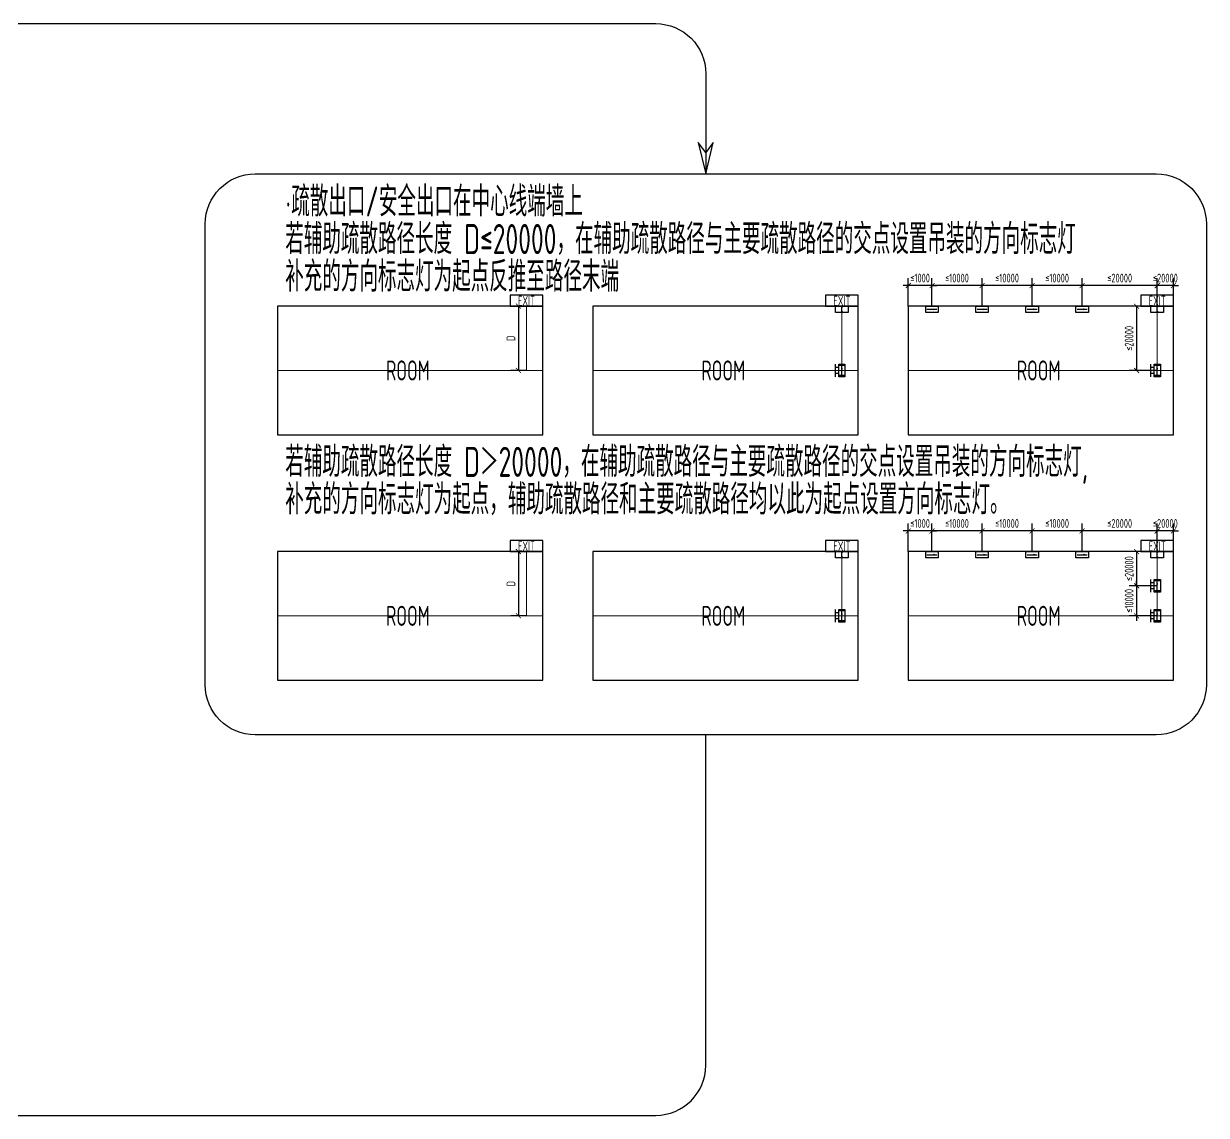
# Model space of a CAD drawing. Header units: millimetres. Extents: x -1582620 to 4754388, y -184455 to 3397362.
# Drawn here: x 2578378 to 2814628, y 1550474 to 1768482 of the extents above; entities that cross this region are included whole.
import ezdxf
from ezdxf.enums import TextEntityAlignment as Align

# ---------------------------------------------------------------- set-up
doc = ezdxf.new("R2010")
doc.units = ezdxf.units.MM
doc.header["$LTSCALE"] = 1000
doc.header["$MEASUREMENT"] = 0
for name, color, linetype in [('E-LITE-LITE', 3, 'Continuous'), ('E-UNIV-DIAG', 2, 'Continuous'), ('E-UNIV-EL', 140, 'Continuous'), ('E-UNIV-NOTE', 6, 'Continuous'), ('房间框线', 30, 'Continuous'), ('门窗框线', 114, 'Continuous'), ('预估主要疏散路径', 82, 'Continuous'), ('预估辅助疏散路径', 71, 'Continuous')]:
    doc.layers.add(name, color=color, linetype=linetype)
doc.styles.add('TH-STYLE3', font='tssdeng.shx', dxfattribs={"width": 0.65, "bigfont": 'tssdchn.shx'})
doc.dimstyles.new('E-DIMA100', dxfattribs={"dimscale": 100, "dimtxt": 3.5, "dimasz": 2, "dimexe": 3, "dimexo": 0, "dimgap": 1.25, "dimtad": 1, "dimdec": 1, "dimrnd": 1, "dimdsep": 46, "dimtxsty": 'TH-STYLE3', "dimblk1": 'ARCHTICK', "dimblk2": 'ARCHTICK', "dimsah": 1, "dimcen": 0, "dimclrt": 6, "dimadec": 0, "dimazin": 0, "dimtfac": 1, "dimtdec": 1, "dimtix": 1, "dimtmove": 2, "dimatfit": 3, "dimldrblk": 'ARCHTICK', "dimfxl": 1, "dimtolj": 1, "dimarcsym": 0})

# ---------------------------------------------------------------- blocks, each defined once
blk = doc.blocks.new('E-BFEL201-1')
for p, q in [((-2.5, 2.5), (2.5, 2.5)), ((-1.25, 1.25), (-1.25, 2.5)), ((1.25, 1.25), (1.25, 2.5))]:
    blk.add_line(p, q)
blk.add_lwpolyline([(-2.5, 1.25), (2.5, 1.25), (2.5, -1.25), (-2.5, -1.25)], close=True)
at = {"layer": 'E-UNIV-EL'}
for p, q in [((-2, -1.25), (-2, 1.25)), ((-2, 0), (2, 0)), ((2, -1.25), (2, 1.25))]:
    blk.add_line(p, q, dxfattribs=at)
blk.add_lwpolyline([(0.5, 0, 0.75, 0, 0), (2, 0, 0, 0, 0)], format="xyseb", dxfattribs=at)
blk = doc.blocks.new('E-BFEL200')
blk.add_lwpolyline([(-2.5, 1.25), (2.5, 1.25), (2.5, -1.25), (-2.5, -1.25)], close=True)
at = {"layer": 'E-UNIV-EL'}
blk.add_line((-2, 0), (2, 0), dxfattribs=at)
blk.add_lwpolyline([(0.5, 0, 0.75, 0, 0), (2, 0, 0, 0, 0)], format="xyseb", dxfattribs=at)
blk = doc.blocks.new('E-BFEL100')
blk.add_lwpolyline([(-2.5, 1.25), (2.5, 1.25), (2.5, -1.25), (-2.5, -1.25)], close=True)
at = {"layer": 'E-UNIV-EL', "style": 'TH-STYLE3', "width": 0.7}
blk.add_attdef('T', text='', height=1.8, dxfattribs=at).set_placement((0, 0), align=Align.MIDDLE)
blk = doc.blocks.new('_ARCHTICK')
at = {"color": 0, "linetype": 'ByBlock', "const_width": 0.15}
blk.add_lwpolyline([(-0.5, -0.5), (0.5, 0.5)], dxfattribs=at)
blk = doc.blocks.new('*D557')
at = {"layer": 'Defpoints', "color": 0, "transparency": 16777216}
for p in [(2678817, 1712062, 0), (2677205, 1699221), (2678817, 1699221, 0)]:
    blk.add_point(p, dxfattribs=at)
at = {"layer": 'E-UNIV-NOTE', "color": 0, "lineweight": -2, "transparency": 16777216}
for p, q in [((2678817, 1712062), (2675705, 1712062)), ((2677205, 1712062), (2677205, 1699221)), ((2678817, 1699221), (2675705, 1699221))]:
    blk.add_line(p, q, dxfattribs=at)
at = {"layer": 'E-UNIV-NOTE', "color": 0, "lineweight": -2, "transparency": 16777216, "xscale": 1000, "yscale": 1000, "zscale": 1000}
for p, rotation in [((2677205, 1712062), 90), ((2677205, 1699221), 270)]:
    blk.add_blockref('_ARCHTICK', p, dxfattribs=dict(at, rotation=rotation))
at = {"layer": 'E-UNIV-NOTE', "color": 6, "transparency": 16777216, "insert": (2675705, 1705642), "char_height": 1750, "attachment_point": 5, "rotation": 90, "style": 'TH-STYLE3'}
blk.add_mtext('\\A1;D', dxfattribs=at)
blk = doc.blocks.new('*D558')
at = {"layer": 'Defpoints', "color": 0, "transparency": 16777216}
for p in [(2678817, 1663062, 0), (2677205, 1650221), (2678817, 1650221, 0)]:
    blk.add_point(p, dxfattribs=at)
at = {"layer": 'E-UNIV-NOTE', "color": 0, "lineweight": -2, "transparency": 16777216}
for p, q in [((2678817, 1663062), (2675705, 1663062)), ((2677205, 1663062), (2677205, 1650221)), ((2678817, 1650221), (2675705, 1650221))]:
    blk.add_line(p, q, dxfattribs=at)
at = {"layer": 'E-UNIV-NOTE', "color": 0, "lineweight": -2, "transparency": 16777216, "xscale": 1000, "yscale": 1000, "zscale": 1000}
for p, rotation in [((2677205, 1663062), 90), ((2677205, 1650221), 270)]:
    blk.add_blockref('_ARCHTICK', p, dxfattribs=dict(at, rotation=rotation))
at = {"layer": 'E-UNIV-NOTE', "color": 6, "transparency": 16777216, "insert": (2675705, 1656642), "char_height": 1750, "attachment_point": 5, "rotation": 90, "style": 'TH-STYLE3'}
blk.add_mtext('\\A1;D', dxfattribs=at)
blk = doc.blocks.new('*D566')
at = {"layer": 'Defpoints', "color": 0, "transparency": 16777216}
for p in [(2759817, 1716175), (2759817, 1712062, 0), (2769817, 1712062)]:
    blk.add_point(p, dxfattribs=at)
at = {"layer": 'E-UNIV-NOTE', "color": 0, "lineweight": -2, "transparency": 16777216}
for p, q in [((2759817, 1712062), (2759817, 1717675)), ((2769817, 1712062), (2769817, 1717675)), ((2769817, 1716175), (2759817, 1716175))]:
    blk.add_line(p, q, dxfattribs=at)
at = {"layer": 'E-UNIV-NOTE', "color": 0, "lineweight": -2, "transparency": 16777216, "xscale": 1000, "yscale": 1000, "zscale": 1000, "rotation": 180}
blk.add_blockref('_ARCHTICK', (2759817, 1716175), dxfattribs=at)
at = {"layer": 'E-UNIV-NOTE', "color": 0, "lineweight": -2, "transparency": 16777216, "xscale": 1000, "yscale": 1000, "zscale": 1000}
blk.add_blockref('_ARCHTICK', (2769817, 1716175), dxfattribs=at)
at = {"layer": 'E-UNIV-NOTE', "color": 6, "transparency": 16777216, "insert": (2764817, 1717675), "char_height": 1750, "attachment_point": 5, "style": 'TH-STYLE3'}
blk.add_mtext('\\A1;≤10000', dxfattribs=at)
blk = doc.blocks.new('*D567')
at = {"layer": 'Defpoints', "color": 0, "transparency": 16777216}
for p in [(2769817, 1716175), (2769817, 1712062, 0), (2779817, 1712062)]:
    blk.add_point(p, dxfattribs=at)
at = {"layer": 'E-UNIV-NOTE', "color": 0, "lineweight": -2, "transparency": 16777216}
for p, q in [((2769817, 1712062), (2769817, 1717675)), ((2779817, 1712062), (2779817, 1717675)), ((2779817, 1716175), (2769817, 1716175))]:
    blk.add_line(p, q, dxfattribs=at)
at = {"layer": 'E-UNIV-NOTE', "color": 0, "lineweight": -2, "transparency": 16777216, "xscale": 1000, "yscale": 1000, "zscale": 1000, "rotation": 180}
blk.add_blockref('_ARCHTICK', (2769817, 1716175), dxfattribs=at)
at = {"layer": 'E-UNIV-NOTE', "color": 0, "lineweight": -2, "transparency": 16777216, "xscale": 1000, "yscale": 1000, "zscale": 1000}
blk.add_blockref('_ARCHTICK', (2779817, 1716175), dxfattribs=at)
at = {"layer": 'E-UNIV-NOTE', "color": 6, "transparency": 16777216, "insert": (2774817, 1717675), "char_height": 1750, "attachment_point": 5, "style": 'TH-STYLE3'}
blk.add_mtext('\\A1;≤10000', dxfattribs=at)
blk = doc.blocks.new('*D568')
at = {"layer": 'Defpoints', "color": 0, "transparency": 16777216}
for p in [(2779817, 1716175), (2779817, 1712062, 0), (2789817, 1712062)]:
    blk.add_point(p, dxfattribs=at)
at = {"layer": 'E-UNIV-NOTE', "color": 0, "lineweight": -2, "transparency": 16777216}
for p, q in [((2779817, 1712062), (2779817, 1717675)), ((2789817, 1712062), (2789817, 1717675)), ((2789817, 1716175), (2779817, 1716175))]:
    blk.add_line(p, q, dxfattribs=at)
at = {"layer": 'E-UNIV-NOTE', "color": 0, "lineweight": -2, "transparency": 16777216, "xscale": 1000, "yscale": 1000, "zscale": 1000, "rotation": 180}
blk.add_blockref('_ARCHTICK', (2779817, 1716175), dxfattribs=at)
at = {"layer": 'E-UNIV-NOTE', "color": 0, "lineweight": -2, "transparency": 16777216, "xscale": 1000, "yscale": 1000, "zscale": 1000}
blk.add_blockref('_ARCHTICK', (2789817, 1716175), dxfattribs=at)
at = {"layer": 'E-UNIV-NOTE', "color": 6, "transparency": 16777216, "insert": (2784817, 1717675), "char_height": 1750, "attachment_point": 5, "style": 'TH-STYLE3'}
blk.add_mtext('\\A1;≤10000', dxfattribs=at)
blk = doc.blocks.new('*D569')
at = {"layer": 'Defpoints', "color": 0, "transparency": 16777216}
for p in [(2789817, 1716175), (2789817, 1712062, 0), (2804817, 1712062)]:
    blk.add_point(p, dxfattribs=at)
at = {"layer": 'E-UNIV-NOTE', "color": 0, "lineweight": -2, "transparency": 16777216}
for p, q in [((2789817, 1712062), (2789817, 1717675)), ((2804817, 1712062), (2804817, 1717675)), ((2804817, 1716175), (2789817, 1716175))]:
    blk.add_line(p, q, dxfattribs=at)
at = {"layer": 'E-UNIV-NOTE', "color": 0, "lineweight": -2, "transparency": 16777216, "xscale": 1000, "yscale": 1000, "zscale": 1000, "rotation": 180}
blk.add_blockref('_ARCHTICK', (2789817, 1716175), dxfattribs=at)
at = {"layer": 'E-UNIV-NOTE', "color": 0, "lineweight": -2, "transparency": 16777216, "xscale": 1000, "yscale": 1000, "zscale": 1000}
blk.add_blockref('_ARCHTICK', (2804817, 1716175), dxfattribs=at)
at = {"layer": 'E-UNIV-NOTE', "color": 6, "transparency": 16777216, "insert": (2797317, 1717675), "char_height": 1750, "attachment_point": 5, "style": 'TH-STYLE3'}
blk.add_mtext('\\A1;≤20000', dxfattribs=at)
blk = doc.blocks.new('*D570')
at = {"layer": 'Defpoints', "color": 0, "transparency": 16777216}
for p in [(2755085, 1716175), (2755085, 1712062), (2759817, 1712062)]:
    blk.add_point(p, dxfattribs=at)
at = {"layer": 'E-UNIV-NOTE', "color": 0, "lineweight": -2, "transparency": 16777216}
for p, q in [((2755085, 1712062), (2755085, 1717675)), ((2759817, 1712062), (2759817, 1717675)), ((2755085, 1716175), (2754085, 1716175)), ((2759817, 1716175), (2755085, 1716175)), ((2759817, 1716175), (2760817, 1716175))]:
    blk.add_line(p, q, dxfattribs=at)
at = {"layer": 'E-UNIV-NOTE', "color": 0, "lineweight": -2, "transparency": 16777216, "xscale": 1000, "yscale": 1000, "zscale": 1000}
blk.add_blockref('_ARCHTICK', (2755085, 1716175), dxfattribs=at)
at = {"layer": 'E-UNIV-NOTE', "color": 0, "lineweight": -2, "transparency": 16777216, "xscale": 1000, "yscale": 1000, "zscale": 1000, "rotation": 180}
blk.add_blockref('_ARCHTICK', (2759817, 1716175), dxfattribs=at)
at = {"layer": 'E-UNIV-NOTE', "color": 6, "transparency": 16777216, "insert": (2757451, 1717675), "char_height": 1750, "attachment_point": 5, "style": 'TH-STYLE3'}
blk.add_mtext('\\A1;≤1000', dxfattribs=at)
blk = doc.blocks.new('*D571')
at = {"layer": 'Defpoints', "color": 0, "transparency": 16777216}
for p in [(2804817, 1716175), (2804817, 1712062), (2808061, 1712062)]:
    blk.add_point(p, dxfattribs=at)
at = {"layer": 'E-UNIV-NOTE', "color": 0, "lineweight": -2, "transparency": 16777216}
for p, q in [((2804817, 1712062), (2804817, 1717675)), ((2808061, 1712062), (2808061, 1717675)), ((2804817, 1716175), (2803817, 1716175)), ((2808061, 1716175), (2804817, 1716175)), ((2808061, 1716175), (2809061, 1716175))]:
    blk.add_line(p, q, dxfattribs=at)
at = {"layer": 'E-UNIV-NOTE', "color": 0, "lineweight": -2, "transparency": 16777216, "xscale": 1000, "yscale": 1000, "zscale": 1000}
blk.add_blockref('_ARCHTICK', (2804817, 1716175), dxfattribs=at)
at = {"layer": 'E-UNIV-NOTE', "color": 0, "lineweight": -2, "transparency": 16777216, "xscale": 1000, "yscale": 1000, "zscale": 1000, "rotation": 180}
blk.add_blockref('_ARCHTICK', (2808061, 1716175), dxfattribs=at)
at = {"layer": 'E-UNIV-NOTE', "color": 6, "transparency": 16777216, "insert": (2806439, 1717675), "char_height": 1750, "attachment_point": 5, "style": 'TH-STYLE3'}
blk.add_mtext('\\A1;≤20000', dxfattribs=at)
blk = doc.blocks.new('*D572')
at = {"layer": 'Defpoints', "color": 0, "transparency": 16777216}
for p in [(2804817, 1712062), (2800705, 1699221), (2804817, 1699221)]:
    blk.add_point(p, dxfattribs=at)
at = {"layer": 'E-UNIV-NOTE', "color": 0, "lineweight": -2, "transparency": 16777216}
for p, q in [((2804817, 1712062), (2799205, 1712062)), ((2800705, 1712062), (2800705, 1699221)), ((2804817, 1699221), (2799205, 1699221))]:
    blk.add_line(p, q, dxfattribs=at)
at = {"layer": 'E-UNIV-NOTE', "color": 0, "lineweight": -2, "transparency": 16777216, "xscale": 1000, "yscale": 1000, "zscale": 1000}
for p, rotation in [((2800705, 1712062), 90), ((2800705, 1699221), 270)]:
    blk.add_blockref('_ARCHTICK', p, dxfattribs=dict(at, rotation=rotation))
at = {"layer": 'E-UNIV-NOTE', "color": 6, "transparency": 16777216, "insert": (2799205, 1705642), "char_height": 1750, "attachment_point": 5, "rotation": 90, "style": 'TH-STYLE3'}
blk.add_mtext('\\A1;≤20000', dxfattribs=at)
blk = doc.blocks.new('*D574')
at = {"layer": 'Defpoints', "color": 0, "transparency": 16777216}
for p in [(2759817, 1667175), (2759817, 1663062, 0), (2769817, 1663062)]:
    blk.add_point(p, dxfattribs=at)
at = {"layer": 'E-UNIV-NOTE', "color": 0, "lineweight": -2, "transparency": 16777216}
for p, q in [((2759817, 1663062), (2759817, 1668675)), ((2769817, 1663062), (2769817, 1668675)), ((2769817, 1667175), (2759817, 1667175))]:
    blk.add_line(p, q, dxfattribs=at)
at = {"layer": 'E-UNIV-NOTE', "color": 0, "lineweight": -2, "transparency": 16777216, "xscale": 1000, "yscale": 1000, "zscale": 1000, "rotation": 180}
blk.add_blockref('_ARCHTICK', (2759817, 1667175), dxfattribs=at)
at = {"layer": 'E-UNIV-NOTE', "color": 0, "lineweight": -2, "transparency": 16777216, "xscale": 1000, "yscale": 1000, "zscale": 1000}
blk.add_blockref('_ARCHTICK', (2769817, 1667175), dxfattribs=at)
at = {"layer": 'E-UNIV-NOTE', "color": 6, "transparency": 16777216, "insert": (2764817, 1668675), "char_height": 1750, "attachment_point": 5, "style": 'TH-STYLE3'}
blk.add_mtext('\\A1;≤10000', dxfattribs=at)
blk = doc.blocks.new('*D575')
at = {"layer": 'Defpoints', "color": 0, "transparency": 16777216}
for p in [(2769817, 1667175), (2769817, 1663062, 0), (2779817, 1663062)]:
    blk.add_point(p, dxfattribs=at)
at = {"layer": 'E-UNIV-NOTE', "color": 0, "lineweight": -2, "transparency": 16777216}
for p, q in [((2769817, 1663062), (2769817, 1668675)), ((2779817, 1663062), (2779817, 1668675)), ((2779817, 1667175), (2769817, 1667175))]:
    blk.add_line(p, q, dxfattribs=at)
at = {"layer": 'E-UNIV-NOTE', "color": 0, "lineweight": -2, "transparency": 16777216, "xscale": 1000, "yscale": 1000, "zscale": 1000, "rotation": 180}
blk.add_blockref('_ARCHTICK', (2769817, 1667175), dxfattribs=at)
at = {"layer": 'E-UNIV-NOTE', "color": 0, "lineweight": -2, "transparency": 16777216, "xscale": 1000, "yscale": 1000, "zscale": 1000}
blk.add_blockref('_ARCHTICK', (2779817, 1667175), dxfattribs=at)
at = {"layer": 'E-UNIV-NOTE', "color": 6, "transparency": 16777216, "insert": (2774817, 1668675), "char_height": 1750, "attachment_point": 5, "style": 'TH-STYLE3'}
blk.add_mtext('\\A1;≤10000', dxfattribs=at)
blk = doc.blocks.new('*D576')
at = {"layer": 'Defpoints', "color": 0, "transparency": 16777216}
for p in [(2779817, 1667175), (2779817, 1663062, 0), (2789817, 1663062)]:
    blk.add_point(p, dxfattribs=at)
at = {"layer": 'E-UNIV-NOTE', "color": 0, "lineweight": -2, "transparency": 16777216}
for p, q in [((2779817, 1663062), (2779817, 1668675)), ((2789817, 1663062), (2789817, 1668675)), ((2789817, 1667175), (2779817, 1667175))]:
    blk.add_line(p, q, dxfattribs=at)
at = {"layer": 'E-UNIV-NOTE', "color": 0, "lineweight": -2, "transparency": 16777216, "xscale": 1000, "yscale": 1000, "zscale": 1000, "rotation": 180}
blk.add_blockref('_ARCHTICK', (2779817, 1667175), dxfattribs=at)
at = {"layer": 'E-UNIV-NOTE', "color": 0, "lineweight": -2, "transparency": 16777216, "xscale": 1000, "yscale": 1000, "zscale": 1000}
blk.add_blockref('_ARCHTICK', (2789817, 1667175), dxfattribs=at)
at = {"layer": 'E-UNIV-NOTE', "color": 6, "transparency": 16777216, "insert": (2784817, 1668675), "char_height": 1750, "attachment_point": 5, "style": 'TH-STYLE3'}
blk.add_mtext('\\A1;≤10000', dxfattribs=at)
blk = doc.blocks.new('*D577')
at = {"layer": 'Defpoints', "color": 0, "transparency": 16777216}
for p in [(2755085, 1667175), (2755085, 1663062), (2759817, 1663062)]:
    blk.add_point(p, dxfattribs=at)
at = {"layer": 'E-UNIV-NOTE', "color": 0, "lineweight": -2, "transparency": 16777216}
for p, q in [((2755085, 1663062), (2755085, 1668675)), ((2759817, 1663062), (2759817, 1668675)), ((2755085, 1667175), (2754085, 1667175)), ((2759817, 1667175), (2755085, 1667175)), ((2759817, 1667175), (2760817, 1667175))]:
    blk.add_line(p, q, dxfattribs=at)
at = {"layer": 'E-UNIV-NOTE', "color": 0, "lineweight": -2, "transparency": 16777216, "xscale": 1000, "yscale": 1000, "zscale": 1000}
blk.add_blockref('_ARCHTICK', (2755085, 1667175), dxfattribs=at)
at = {"layer": 'E-UNIV-NOTE', "color": 0, "lineweight": -2, "transparency": 16777216, "xscale": 1000, "yscale": 1000, "zscale": 1000, "rotation": 180}
blk.add_blockref('_ARCHTICK', (2759817, 1667175), dxfattribs=at)
at = {"layer": 'E-UNIV-NOTE', "color": 6, "transparency": 16777216, "insert": (2757451, 1668675), "char_height": 1750, "attachment_point": 5, "style": 'TH-STYLE3'}
blk.add_mtext('\\A1;≤1000', dxfattribs=at)
blk = doc.blocks.new('*D578')
at = {"layer": 'Defpoints', "color": 0, "transparency": 16777216}
for p in [(2804817, 1667175), (2804817, 1663062), (2808061, 1663062)]:
    blk.add_point(p, dxfattribs=at)
at = {"layer": 'E-UNIV-NOTE', "color": 0, "lineweight": -2, "transparency": 16777216}
for p, q in [((2804817, 1663062), (2804817, 1668675)), ((2808061, 1663062), (2808061, 1668675)), ((2804817, 1667175), (2803817, 1667175)), ((2808061, 1667175), (2804817, 1667175)), ((2808061, 1667175), (2809061, 1667175))]:
    blk.add_line(p, q, dxfattribs=at)
at = {"layer": 'E-UNIV-NOTE', "color": 0, "lineweight": -2, "transparency": 16777216, "xscale": 1000, "yscale": 1000, "zscale": 1000}
blk.add_blockref('_ARCHTICK', (2804817, 1667175), dxfattribs=at)
at = {"layer": 'E-UNIV-NOTE', "color": 0, "lineweight": -2, "transparency": 16777216, "xscale": 1000, "yscale": 1000, "zscale": 1000, "rotation": 180}
blk.add_blockref('_ARCHTICK', (2808061, 1667175), dxfattribs=at)
at = {"layer": 'E-UNIV-NOTE', "color": 6, "transparency": 16777216, "insert": (2806439, 1668675), "char_height": 1750, "attachment_point": 5, "style": 'TH-STYLE3'}
blk.add_mtext('\\A1;≤20000', dxfattribs=at)
blk = doc.blocks.new('*D573')
at = {"layer": 'Defpoints', "color": 0, "transparency": 16777216}
for p in [(2803567, 1656221), (2800705, 1650221), (2804817, 1650221)]:
    blk.add_point(p, dxfattribs=at)
at = {"layer": 'E-UNIV-NOTE', "color": 0, "lineweight": -2, "transparency": 16777216}
for p, q in [((2803567, 1656221), (2799205, 1656221)), ((2800705, 1656221), (2800705, 1657221)), ((2800705, 1656221), (2800705, 1650221)), ((2804817, 1650221), (2799205, 1650221)), ((2800705, 1650221), (2800705, 1649221))]:
    blk.add_line(p, q, dxfattribs=at)
at = {"layer": 'E-UNIV-NOTE', "color": 0, "lineweight": -2, "transparency": 16777216, "xscale": 1000, "yscale": 1000, "zscale": 1000}
for p, rotation in [((2800705, 1656221), 270), ((2800705, 1650221), 90)]:
    blk.add_blockref('_ARCHTICK', p, dxfattribs=dict(at, rotation=rotation))
at = {"layer": 'E-UNIV-NOTE', "color": 6, "transparency": 16777216, "insert": (2799205, 1653221), "char_height": 1750, "attachment_point": 5, "rotation": 90, "style": 'TH-STYLE3'}
blk.add_mtext('\\A1;≤10000', dxfattribs=at)
blk = doc.blocks.new('*D579')
at = {"layer": 'Defpoints', "color": 0, "transparency": 16777216}
for p in [(2804817, 1663062), (2800705, 1656221), (2804817, 1656221)]:
    blk.add_point(p, dxfattribs=at)
at = {"layer": 'E-UNIV-NOTE', "color": 0, "lineweight": -2, "transparency": 16777216}
for p, q in [((2804817, 1663062), (2799205, 1663062)), ((2800705, 1663062), (2800705, 1656221)), ((2804817, 1656221), (2799205, 1656221))]:
    blk.add_line(p, q, dxfattribs=at)
at = {"layer": 'E-UNIV-NOTE', "color": 0, "lineweight": -2, "transparency": 16777216, "xscale": 1000, "yscale": 1000, "zscale": 1000}
for p, rotation in [((2800705, 1663062), 90), ((2800705, 1656221), 270)]:
    blk.add_blockref('_ARCHTICK', p, dxfattribs=dict(at, rotation=rotation))
at = {"layer": 'E-UNIV-NOTE', "color": 6, "transparency": 16777216, "insert": (2799205, 1659642), "char_height": 1750, "attachment_point": 5, "rotation": 90, "style": 'TH-STYLE3'}
blk.add_mtext('\\A1;≤20000', dxfattribs=at)
blk = doc.blocks.new('*D597')
at = {"layer": 'Defpoints', "color": 0, "transparency": 16777216}
for p in [(2789817, 1667175), (2789817, 1663062, 0), (2804817, 1663062)]:
    blk.add_point(p, dxfattribs=at)
at = {"layer": 'E-UNIV-NOTE', "color": 0, "lineweight": -2, "transparency": 16777216}
for p, q in [((2789817, 1663062), (2789817, 1668675)), ((2804817, 1663062), (2804817, 1668675)), ((2804817, 1667175), (2789817, 1667175))]:
    blk.add_line(p, q, dxfattribs=at)
at = {"layer": 'E-UNIV-NOTE', "color": 0, "lineweight": -2, "transparency": 16777216, "xscale": 1000, "yscale": 1000, "zscale": 1000, "rotation": 180}
blk.add_blockref('_ARCHTICK', (2789817, 1667175), dxfattribs=at)
at = {"layer": 'E-UNIV-NOTE', "color": 0, "lineweight": -2, "transparency": 16777216, "xscale": 1000, "yscale": 1000, "zscale": 1000}
blk.add_blockref('_ARCHTICK', (2804817, 1667175), dxfattribs=at)
at = {"layer": 'E-UNIV-NOTE', "color": 6, "transparency": 16777216, "insert": (2797317, 1668675), "char_height": 1750, "attachment_point": 5, "style": 'TH-STYLE3'}
blk.add_mtext('\\A1;≤20000', dxfattribs=at)

msp = doc.modelspace()

# ---------------------------------------------------------------- linework, layer by layer
at = {"layer": 'E-UNIV-DIAG', "elevation": 0}
for points in [[(2462144.22, 1768482), (2704644.22, 1768482, -0.414213562), (2714644.22, 1758482), (2714644.22, 1738473.75)], [(2542127.73, 1550473.75), (2704627.73, 1550473.75, 0.414213562), (2714627.73, 1560473.75), (2714627.73, 1626473.75)]]:
    msp.add_lwpolyline(points, format="xyb", dxfattribs=at)
msp.add_lwpolyline([(2714644.22, 1738473.75), (2716144.22, 1744749.99), (2714644.22, 1742749.99), (2713144.22, 1744749.99), (2714644.22, 1738473.75)], dxfattribs=at)
msp.add_lwpolyline([(2804627.73, 1626473.75), (2624627.73, 1626473.75, -0.414213562), (2614627.73, 1636473.75), (2614627.73, 1728473.75, -0.414213562), (2624627.73, 1738473.75), (2804627.73, 1738473.75, -0.414213562), (2814627.73, 1728473.75), (2814627.73, 1636473.75, -0.414213562)], format="xyb", close=True, dxfattribs=at)
at = {"layer": '房间框线', "elevation": 0}
for points in [[(2682060.84, 1712062.45), (2629085.08, 1712062.45), (2629085.08, 1686379.79), (2682060.84, 1686379.79)], [(2745060.84, 1712062.45), (2692085.08, 1712062.45), (2692085.08, 1686379.79), (2745060.84, 1686379.79)], [(2808060.84, 1712062.45), (2755085.08, 1712062.45), (2755085.08, 1686379.79), (2808060.84, 1686379.79)], [(2682060.84, 1663062.45), (2629085.08, 1663062.45), (2629085.08, 1637379.79), (2682060.84, 1637379.79)], [(2745060.84, 1663062.45), (2692085.08, 1663062.45), (2692085.08, 1637379.79), (2745060.84, 1637379.79)], [(2808060.84, 1663062.45), (2755085.08, 1663062.45), (2755085.08, 1637379.79), (2808060.84, 1637379.79)]]:
    msp.add_lwpolyline(points, close=True, dxfattribs=at)
at = {"layer": '门窗框线', "elevation": 0}
for points in [[(2682060.84, 1714273.39), (2675572.96, 1714273.39), (2675572.96, 1712062.45), (2682060.84, 1712062.45)], [(2745060.84, 1714273.39), (2738572.96, 1714273.39), (2738572.96, 1712062.45), (2745060.84, 1712062.45)], [(2808060.84, 1714273.39), (2801572.96, 1714273.39), (2801572.96, 1712062.45), (2808060.84, 1712062.45)], [(2682060.84, 1665273.39), (2675572.96, 1665273.39), (2675572.96, 1663062.45), (2682060.84, 1663062.45)], [(2745060.84, 1665273.39), (2738572.96, 1665273.39), (2738572.96, 1663062.45), (2745060.84, 1663062.45)], [(2808060.84, 1665273.39), (2801572.96, 1665273.39), (2801572.96, 1663062.45), (2808060.84, 1663062.45)]]:
    msp.add_lwpolyline(points, close=True, dxfattribs=at)
at = {"layer": '预估主要疏散路径', "const_width": 200, "elevation": 0}
for points in [[(2629085.08, 1699221.12), (2682060.84, 1699221.12)], [(2692085.08, 1699221.12), (2745060.84, 1699221.12)], [(2755085.08, 1699221.12), (2808060.84, 1699221.12)], [(2629085.08, 1650221.12), (2682060.84, 1650221.12)], [(2692085.08, 1650221.12), (2745060.84, 1650221.12)], [(2755085.08, 1650221.12), (2808060.84, 1650221.12)]]:
    msp.add_lwpolyline(points, dxfattribs=at)
at = {"layer": '预估辅助疏散路径', "const_width": 200, "elevation": 0}
for points in [[(2678816.9, 1699221.12), (2678816.9, 1712062.45)], [(2741816.9, 1699221.12), (2741816.9, 1712062.45)], [(2804816.9, 1699221.12), (2804816.9, 1712062.45)], [(2678816.9, 1650221.12), (2678816.9, 1663062.45)], [(2741816.9, 1650221.12), (2741816.9, 1663062.45)], [(2804816.9, 1650221.12), (2804816.9, 1663062.45)]]:
    msp.add_lwpolyline(points, dxfattribs=at)

# ---------------------------------------------------------------- block references
at = {"layer": 'E-LITE-LITE', "xscale": 500, "yscale": 500, "zscale": 500}
for p in [(2741816.9, 1711437.45, 0), (2804816.9, 1711437.45, 0), (2741816.9, 1662437.45, 0), (2804816.9, 1662437.45, 0)]:
    msp.add_blockref('E-BFEL100', p, dxfattribs=at).add_auto_attribs({'T': 'E'})
for p in [(2759816.9, 1711437.45, 0), (2769816.9, 1711437.45, 0), (2779816.9, 1711437.45, 0), (2789816.9, 1711437.45, 0), (2759816.9, 1662437.45, 0), (2769816.9, 1662437.45, 0), (2779816.9, 1662437.45, 0), (2789816.9, 1662437.45, 0)]:
    msp.add_blockref('E-BFEL200', p, dxfattribs=at)
at = {"layer": 'E-LITE-LITE', "xscale": 500, "yscale": 500, "zscale": 500, "rotation": 90}
for p in [(2741816.9, 1699221.12, 0), (2804816.9, 1699221.12, 0), (2804816.9, 1656221.12, 0), (2741816.9, 1650221.12, 0), (2804816.9, 1650221.12, 0)]:
    msp.add_blockref('E-BFEL201-1', p, dxfattribs=at)

# ---------------------------------------------------------------- texts
at = {"layer": 'E-UNIV-NOTE', "style": 'TH-STYLE3', "width": 0.65}
for s, p in [('·疏散出口/安全出口在中心线端墙上', (2630627.73, 1732973.75, 0)), ('若辅助疏散路径长度 D≤20000，在辅助疏散路径与主要疏散路径的交点设置吊装的方向标志灯', (2630627.73, 1725473.75, 0)), ('补充的方向标志灯为起点反推至路径末端', (2630627.73, 1717973.75, 0)), ('若辅助疏散路径长度 D＞20000，在辅助疏散路径与主要疏散路径的交点设置吊装的方向标志灯,', (2630627.73, 1680973.75, 0)), ('补充的方向标志灯为起点，辅助疏散路径和主要疏散路径均以此为起点设置方向标志灯。', (2630627.73, 1673473.75, 0))]:
    msp.add_text(s, height=6000, dxfattribs=at).set_placement(p, align=Align.MIDDLE_LEFT)
for s, height, p in [('EXIT', 2000, (2678816.9, 1713124, 0)), ('EXIT', 2000, (2741816.9, 1713124, 0)), ('EXIT', 2000, (2804816.9, 1713124, 0)), ('ROOM', 4000, (2655138.64, 1699221.12, 0)), ('ROOM', 4000, (2718138.64, 1699221.12, 0)), ('ROOM', 4000, (2781138.64, 1699221.12, 0)), ('EXIT', 2000, (2678816.9, 1664124, 0)), ('EXIT', 2000, (2741816.9, 1664124, 0)), ('EXIT', 2000, (2804816.9, 1664124, 0)), ('ROOM', 4000, (2655138.64, 1650221.12, 0)), ('ROOM', 4000, (2718138.64, 1650221.12, 0)), ('ROOM', 4000, (2781138.64, 1650221.12, 0))]:
    msp.add_text(s, height=height, dxfattribs=at).set_placement(p, align=Align.MIDDLE_CENTER)

# ---------------------------------------------------------------- dimensions: what is measured, and where the dimension line sits
at = {"layer": 'E-UNIV-NOTE'}
for base, p1, p2, text, picture, middle in [((2755085.08, 1716174.58, 0), (2759816.9, 1712062.45, 0), (2755085.08, 1712062.45, 0), '≤1000', '*D570', (2757450.99, 1717674.58, 0)), ((2759816.9, 1716174.58, 0), (2769816.9, 1712062.45, 0), (2759816.9, 1712062.45, 0), '≤10000', '*D566', (2764816.9, 1717674.58, 0)), ((2769816.9, 1716174.58, 0), (2779816.9, 1712062.45, 0), (2769816.9, 1712062.45, 0), '≤10000', '*D567', (2774816.9, 1717674.58, 0)), ((2779816.9, 1716174.58, 0), (2789816.9, 1712062.45, 0), (2779816.9, 1712062.45, 0), '≤10000', '*D568', (2784816.9, 1717674.58, 0)), ((2789816.9, 1716174.58, 0), (2804816.9, 1712062.45, 0), (2789816.9, 1712062.45, 0), '≤20000', '*D569', (2797316.9, 1717674.58, 0)), ((2804816.9, 1716174.58, 0), (2808060.84, 1712062.45, 0), (2804816.9, 1712062.45, 0), '≤20000', '*D571', (2806438.87, 1717674.58, 0)), ((2755085.08, 1667174.58, 0), (2759816.9, 1663062.45, 0), (2755085.08, 1663062.45, 0), '≤1000', '*D577', (2757450.99, 1668674.58, 0)), ((2759816.9, 1667174.58, 0), (2769816.9, 1663062.45, 0), (2759816.9, 1663062.45, 0), '≤10000', '*D574', (2764816.9, 1668674.58, 0)), ((2769816.9, 1667174.58, 0), (2779816.9, 1663062.45, 0), (2769816.9, 1663062.45, 0), '≤10000', '*D575', (2774816.9, 1668674.58, 0)), ((2779816.9, 1667174.58, 0), (2789816.9, 1663062.45, 0), (2779816.9, 1663062.45, 0), '≤10000', '*D576', (2784816.9, 1668674.58, 0)), ((2789816.9, 1667174.58, 0), (2804816.9, 1663062.45, 0), (2789816.9, 1663062.45, 0), '≤20000', '*D597', (2797316.9, 1668674.58, 0)), ((2804816.9, 1667174.58, 0), (2808060.84, 1663062.45, 0), (2804816.9, 1663062.45, 0), '≤20000', '*D578', (2806438.87, 1668674.58, 0))]:
    dim = msp.add_linear_dim(base=base, p1=p1, p2=p2, text=text, dimstyle='E-DIMA100', override={"dimscale": 500}, dxfattribs=at)
    dim.commit()
    dim.dimension.update_dxf_attribs({"geometry": picture, "text_midpoint": middle})
for base, p1, p2, text, picture, middle in [((2677204.77, 1699221.12), (2678816.9, 1712062.45, 0), (2678816.9, 1699221.12, 0), 'D', '*D557', (2675704.77, 1705641.79)), ((2800704.77, 1699221.12, 0), (2804816.9, 1712062.45, 0), (2804816.9, 1699221.12, 0), '≤20000', '*D572', (2799204.77, 1705641.79, 0)), ((2677204.77, 1650221.12), (2678816.9, 1663062.45, 0), (2678816.9, 1650221.12, 0), 'D', '*D558', (2675704.77, 1656641.79)), ((2800704.77, 1656221.12, 0), (2804816.9, 1663062.45, 0), (2804816.9, 1656221.12, 0), '≤20000', '*D579', (2799204.77, 1659641.79, 0)), ((2800704.77, 1650221.12, 0), (2803566.9, 1656221.12, 0), (2804816.9, 1650221.12, 0), '≤10000', '*D573', (2799204.77, 1653221.12, 0))]:
    dim = msp.add_linear_dim(base=base, p1=p1, p2=p2, angle=90, text=text, dimstyle='E-DIMA100', override={"dimscale": 500}, dxfattribs=at)
    dim.commit()
    dim.dimension.update_dxf_attribs({"geometry": picture, "text_midpoint": middle})

doc.saveas('drawing.dxf')
